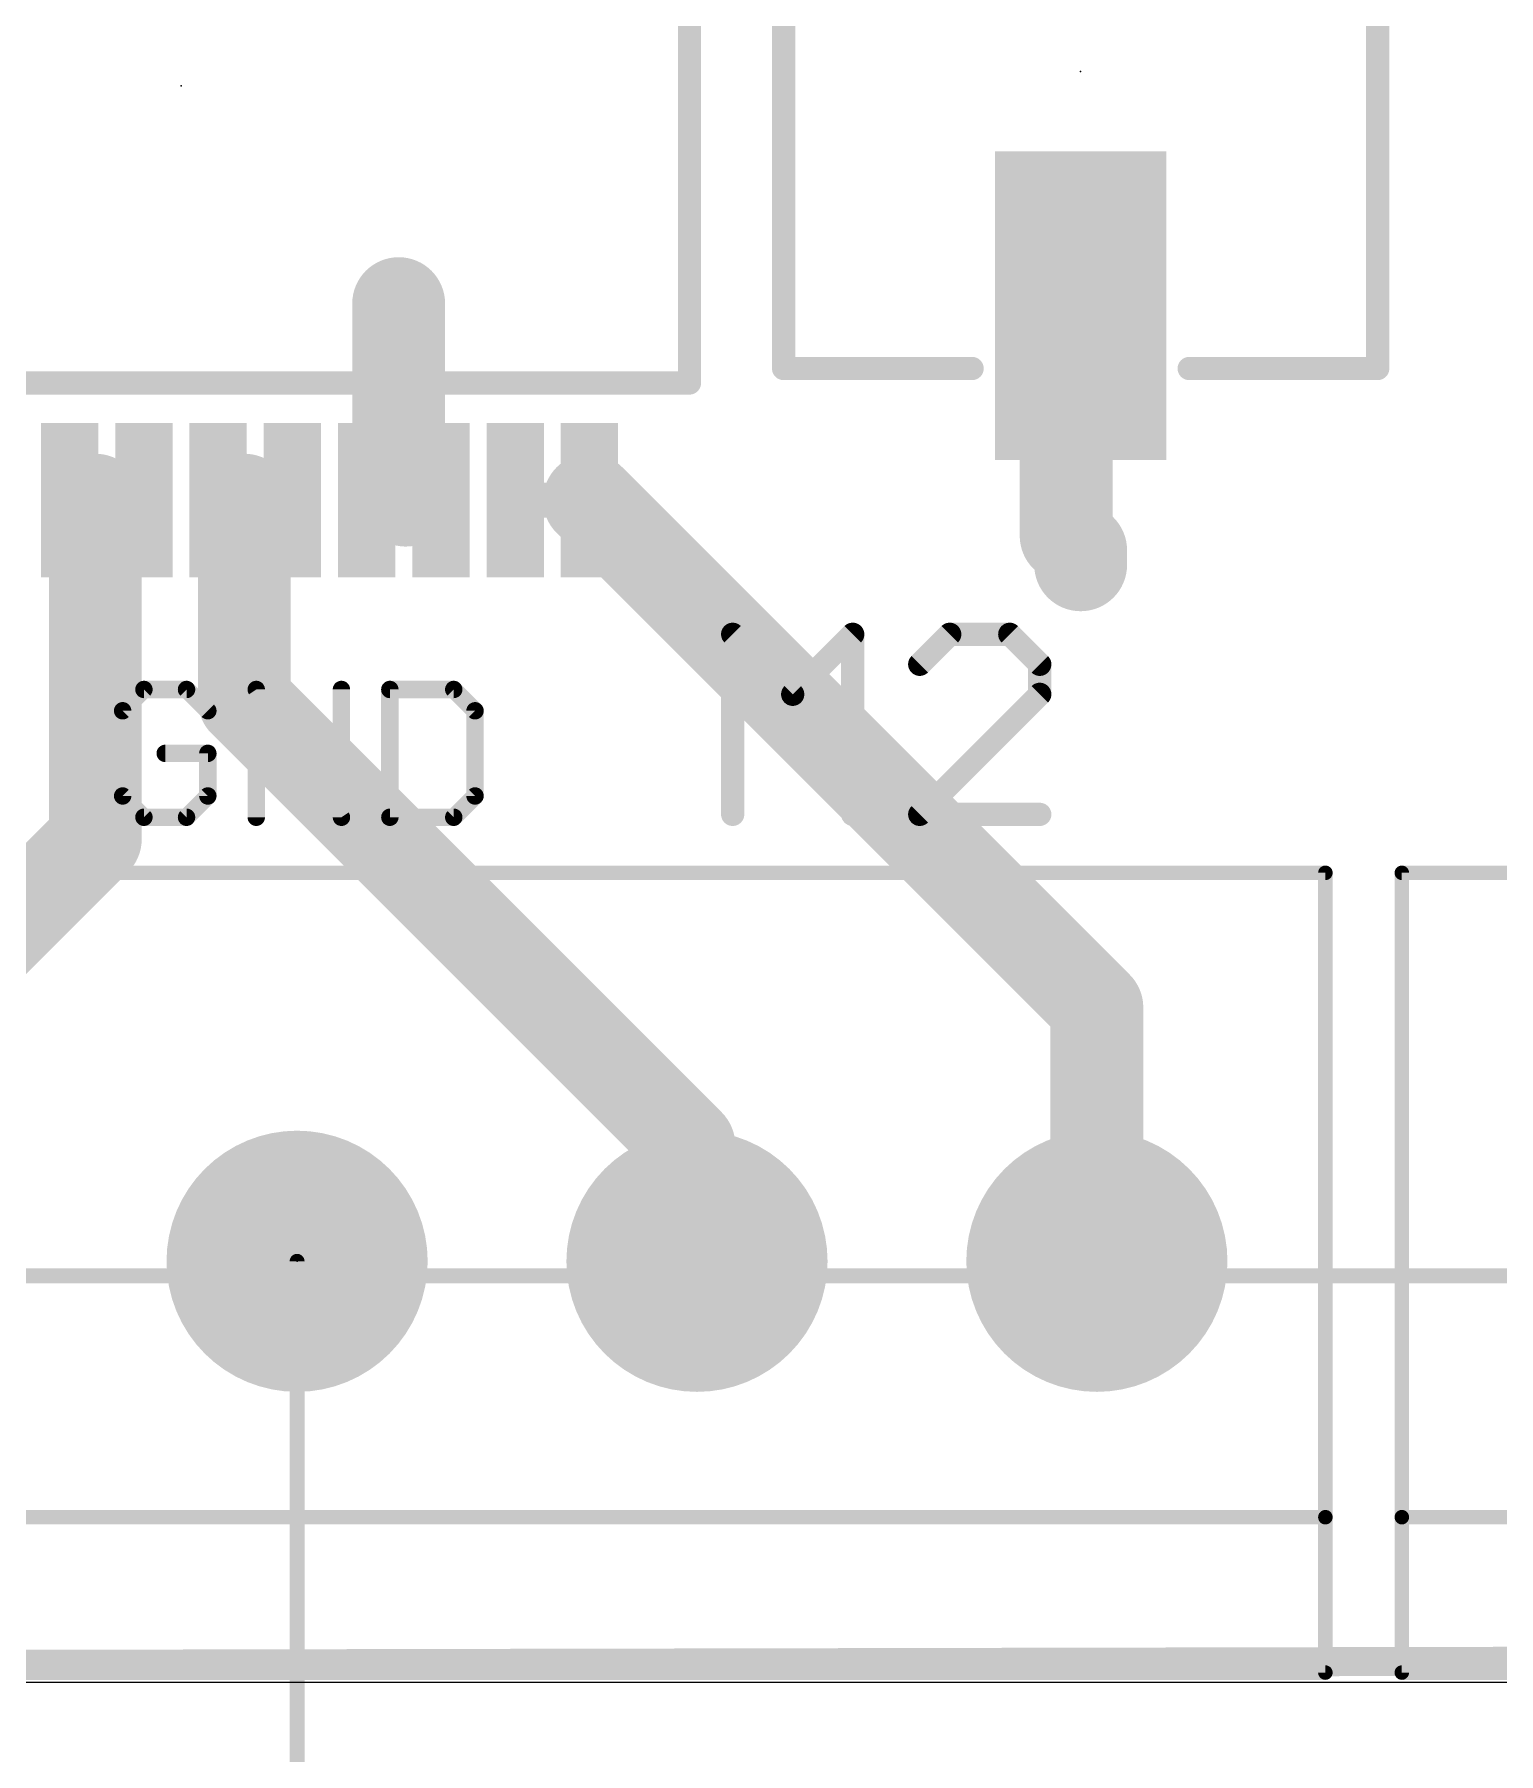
# Model space of a CAD drawing. Extents: x -5.3 to 82.2, y -21.4 to 68.5.
# Drawn here: x 13.7 to 26.52, y -1.9 to 13.15 of the extents above; entities that cross this region are included whole.
import ezdxf

# ---------------------------------------------------------------- set-up
doc = ezdxf.new("R2010")
doc.units = 0
for name, color, linetype in [('1', 12, 'CONTINUOUS'), ('16', 132, 'CONTINUOUS'), ('17', 110, 'CONTINUOUS'), ('18', 110, 'CONTINUOUS'), ('20', 40, 'CONTINUOUS'), ('21', 40, 'CONTINUOUS'), ('23', 40, 'CONTINUOUS'), ('29', 253, 'CONTINUOUS'), ('47', 253, 'CONTINUOUS')]:
    doc.layers.add(name, color=color, linetype=linetype)

# ---------------------------------------------------------------- blocks, each defined once
blk = doc.blocks.new('RECT')
blk.add_solid([(-0.5, -0.5), (0.5, -0.5), (-0.5, 0.5), (0.5, 0.5)])
blk = doc.blocks.new('ROUNDP')
at = {"const_width": 0.5}
blk.add_lwpolyline([(0, -0.25, 1), (0, 0.25, 1), (0, -0.25)], format="xyb", dxfattribs=at)
blk = doc.blocks.new('ROUNDV')
at = {"const_width": 0.5}
blk.add_lwpolyline([(0, -0.25, 1), (0, 0.25, 1), (0, -0.25)], format="xyb", dxfattribs=at)

msp = doc.modelspace()

# ---------------------------------------------------------------- linework, layer by layer
at = {"layer": '1'}
for points, const_width in [([(16.891, 9.1383), (16.891, 10.795)], 0.8128), ([(22.86, 10.777), (22.733, 10.65)], 0.8128), ([(22.733, 10.65), (22.733, 8.763)], 0.8128), ([(14.2357, 9.075), (14.2357, 6.1077)], 0.8128), ([(15.5399, 9.075), (15.5399, 7.3201)], 0.8128), ([(16.9543, 9.075), (16.891, 9.1383)], 0.8128), ([(18.561, 9.075), (23.002, 4.634)], 0.8128), ([(14.011, 9.075), (14.2357, 9.075)], 0.3048), ([(14.2357, 9.075), (14.661, 9.075)], 0.3048), ([(15.5399, 9.075), (15.311, 9.075)], 0.3048), ([(15.961, 9.075), (15.5399, 9.075)], 0.3048), ([(16.611, 9.075), (16.9543, 9.075)], 0.3048), ([(16.9543, 9.075), (17.261, 9.075)], 0.3048), ([(18.561, 9.075), (17.911, 9.075)], 0.3048), ([(15.5399, 7.3201), (19.431, 3.429)], 0.8128), ([(14.2357, 6.1077), (12.446, 4.318)], 0.8128), ([(23.002, 4.634), (23.002, 2.413)], 0.8128), ([(19.431, 3.429), (19.431, 2.484)], 0.8128), ([(19.431, 2.484), (19.502, 2.413)], 0.8128)]:
    msp.add_lwpolyline(points, dxfattribs=dict(at, const_width=const_width))
for points, const_width in [([(17.0942, 10.795, 1), (16.6878, 10.795)], 0.4064), ([(23.0037, 10.6333, 1), (22.7163, 10.9207)], 0.4064), ([(22.9362, 10.65, 1), (22.5298, 10.65)], 0.4064), ([(22.5893, 10.7937, 1), (22.8767, 10.5063)], 0.4064), ([(14.4389, 9.075, 1), (14.0325, 9.075)], 0.4064), ([(15.7431, 9.075, 1), (15.3367, 9.075)], 0.4064), ([(17.0347, 9.282, 1), (16.7473, 8.9946)], 0.4064), ([(18.7047, 9.2187, 1), (18.4173, 8.9313)], 0.4064), ([(16.6878, 9.1383, 1), (17.0942, 9.1383)], 0.4064), ([(16.8106, 8.9313, 1), (17.098, 9.2187)], 0.4064), ([(14.011, 9.1512, 1), (14.011, 8.9988)], 0.1524), ([(14.2357, 9.1512, 1), (14.2357, 8.9988)], 0.1524), ([(14.2357, 8.9988, 1), (14.2357, 9.1512)], 0.1524), ([(14.661, 8.9988, 1), (14.661, 9.1512)], 0.1524), ([(15.311, 9.1512, 1), (15.311, 8.9988)], 0.1524), ([(15.5399, 9.1512, 1), (15.5399, 8.9988)], 0.1524), ([(15.5399, 8.9988, 1), (15.5399, 9.1512)], 0.1524), ([(15.961, 8.9988, 1), (15.961, 9.1512)], 0.1524), ([(16.611, 9.1512, 1), (16.611, 8.9988)], 0.1524), ([(16.9543, 9.1512, 1), (16.9543, 8.9988)], 0.1524), ([(16.9543, 8.9988, 1), (16.9543, 9.1512)], 0.1524), ([(17.261, 8.9988, 1), (17.261, 9.1512)], 0.1524), ([(17.911, 9.1512, 1), (17.911, 8.9988)], 0.1524), ([(18.561, 8.9988, 1), (18.561, 9.1512)], 0.1524), ([(22.5298, 8.763, 1), (22.9362, 8.763)], 0.4064), ([(15.6836, 7.4638, 1), (15.3962, 7.1764)], 0.4064), ([(15.3367, 7.3201, 1), (15.7431, 7.3201)], 0.4064), ([(14.3794, 5.9641, 1), (14.0921, 6.2514)], 0.4064), ([(14.0325, 6.1077, 1), (14.4389, 6.1077)], 0.4064), ([(23.2052, 4.634, 1), (22.7988, 4.634)], 0.4064), ([(22.8583, 4.4903, 1), (23.1457, 4.7777)], 0.4064), ([(19.6342, 3.429, 1), (19.2278, 3.429)], 0.4064), ([(19.2873, 3.2853, 1), (19.5747, 3.5727)], 0.4064), ([(19.5747, 2.6277, 1), (19.2873, 2.3403)], 0.4064), ([(19.3583, 2.2693, 1), (19.6457, 2.5567)], 0.4064), ([(19.2278, 2.484, 1), (19.6342, 2.484)], 0.4064), ([(22.7988, 2.413, 1), (23.2052, 2.413)], 0.4064)]:
    msp.add_lwpolyline(points, format="xyb", dxfattribs=dict(at, const_width=const_width))
at = {"layer": '16'}
for points, const_width in [([(16.891, 10.795), (16.891, 10.668)], 0.8128), ([(22.733, 8.763), (22.86, 8.636)], 0.8128), ([(22.86, 8.636), (22.86, 8.509)], 0.8128), ([(62.143, -1.016), (-0.254, -1.143)], 0.254)]:
    msp.add_lwpolyline(points, dxfattribs=dict(at, const_width=const_width))
at = {"layer": '16', "const_width": 0.4064}
for points in [[(17.0942, 10.795, 1), (16.6878, 10.795)], [(16.6878, 10.668, 1), (17.0942, 10.668)], [(22.8767, 8.9067, 1), (22.5893, 8.6193)], [(23.0632, 8.636, 1), (22.6568, 8.636)], [(22.7163, 8.4923, 1), (23.0037, 8.7797)], [(22.6568, 8.509, 1), (23.0632, 8.509)]]:
    msp.add_lwpolyline(points, format="xyb", dxfattribs=at)
at = {"layer": '20'}
msp.add_line((3, -1.27), (62, -1.27), dxfattribs=at)
at = {"layer": '21'}
for points, const_width in [([(19.436, 10.1), (19.436, 15.3)], 0.2032), ([(20.26, 10.227), (20.26, 14.077)], 0.2032), ([(25.46, 14.077), (25.46, 10.227)], 0.2032), ([(21.91, 10.227), (20.26, 10.227)], 0.2032), ([(25.46, 10.227), (23.81, 10.227)], 0.2032), ([(10.536, 10.1), (19.436, 10.1)], 0.2032), ([(19.8143, 6.3246), (19.8143, 7.9007)], 0.2032), ([(19.8143, 7.9007), (20.3397, 7.3754)], 0.2032), ([(20.3397, 7.3754), (20.865, 7.9007)], 0.2032), ([(20.865, 7.9007), (20.865, 6.3246)], 0.2032), ([(21.7141, 7.9007), (21.4514, 7.6381)], 0.2032), ([(22.2395, 7.9007), (21.7141, 7.9007)], 0.2032), ([(22.5022, 7.6381), (22.2395, 7.9007)], 0.2032), ([(22.5022, 7.3754), (22.5022, 7.6381)], 0.2032), ([(14.6614, 7.4178), (14.475, 7.2313)], 0.1524), ([(15.0343, 7.4178), (14.6614, 7.4178)], 0.1524), ([(15.2207, 7.2313), (15.0343, 7.4178)], 0.1524), ([(15.6444, 6.2992), (15.6444, 7.4178)], 0.1524), ([(15.6444, 7.4178), (16.3901, 6.2992)], 0.1524), ([(16.3901, 6.2992), (16.3901, 7.4178)], 0.1524), ([(16.8138, 7.4178), (16.8138, 6.2992)], 0.1524), ([(17.3731, 7.4178), (16.8138, 7.4178)], 0.1524), ([(17.5595, 7.2313), (17.3731, 7.4178)], 0.1524), ([(21.4514, 6.3246), (22.5022, 7.3754)], 0.2032), ([(14.475, 7.2313), (14.475, 6.4856)], 0.1524), ([(17.5595, 6.4856), (17.5595, 7.2313)], 0.1524), ([(15.2207, 6.8585), (14.8479, 6.8585)], 0.1524), ([(15.2207, 6.4856), (15.2207, 6.8585)], 0.1524), ([(14.475, 6.4856), (14.6614, 6.2992)], 0.1524), ([(15.0343, 6.2992), (15.2207, 6.4856)], 0.1524), ([(17.3731, 6.2992), (17.5595, 6.4856)], 0.1524), ([(14.6614, 6.2992), (15.0343, 6.2992)], 0.1524), ([(16.8138, 6.2992), (17.3731, 6.2992)], 0.1524), ([(22.5022, 6.3246), (21.4514, 6.3246)], 0.2032), ([(25.002, 5.813), (7.002, 5.813)], 0.127), ([(25.002, 0.173), (25.002, 5.813)], 0.127), ([(25.671, 5.813), (25.671, 0.173)], 0.127), ([(43.671, 5.813), (25.671, 5.813)], 0.127), ([(7.002, 0.173), (25.002, 0.173)], 0.127), ([(25.002, -1.187), (25.002, 0.173)], 0.127), ([(25.671, 0.173), (25.671, -1.187)], 0.127), ([(25.671, 0.173), (43.671, 0.173)], 0.127), ([(7.002, -1.187), (25.002, -1.187)], 0.127), ([(25.671, -1.187), (43.671, -1.187)], 0.127)]:
    msp.add_lwpolyline(points, dxfattribs=dict(at, const_width=const_width))
for points, const_width in [([(20.26, 10.2778, 1), (20.26, 10.1762)], 0.1016), ([(20.2092, 10.227, 1), (20.3108, 10.227)], 0.1016), ([(21.91, 10.1762, 1), (21.91, 10.2778)], 0.1016), ([(23.81, 10.2778, 1), (23.81, 10.1762)], 0.1016), ([(25.4092, 10.227, 1), (25.5108, 10.227)], 0.1016), ([(25.46, 10.1762, 1), (25.46, 10.2778)], 0.1016), ([(19.3852, 10.1, 1), (19.4868, 10.1)], 0.1016), ([(19.436, 10.0492, 1), (19.436, 10.1508)], 0.1016), ([(19.8502, 7.9367, 1), (19.7784, 7.8648)], 0.1016), ([(19.8651, 7.9007, 1), (19.7635, 7.9007)], 0.1016), ([(20.9158, 7.9007, 1), (20.8142, 7.9007)], 0.1016), ([(20.901, 7.8648, 1), (20.8291, 7.9367)], 0.1016), ([(21.7141, 7.9515, 1), (21.7141, 7.8499)], 0.1016), ([(21.7501, 7.8648, 1), (21.6782, 7.9367)], 0.1016), ([(22.2754, 7.9367, 1), (22.2036, 7.8648)], 0.1016), ([(22.2395, 7.8499, 1), (22.2395, 7.9515)], 0.1016), ([(21.4155, 7.674, 1), (21.4874, 7.6021)], 0.1016), ([(22.553, 7.6381, 1), (22.4514, 7.6381)], 0.1016), ([(22.4663, 7.6021, 1), (22.5381, 7.674)], 0.1016), ([(14.6614, 7.4559, 1), (14.6614, 7.3797)], 0.0762), ([(14.6884, 7.3908, 1), (14.6345, 7.4447)], 0.0762), ([(15.0612, 7.4447, 1), (15.0073, 7.3908)], 0.0762), ([(15.0343, 7.3797, 1), (15.0343, 7.4559)], 0.0762), ([(15.6825, 7.4178, 1), (15.6063, 7.4178)], 0.0762), ([(15.6761, 7.4389, 1), (15.6127, 7.3966)], 0.0762), ([(16.4282, 7.4178, 1), (16.352, 7.4178)], 0.0762), ([(16.8519, 7.4178, 1), (16.7757, 7.4178)], 0.0762), ([(16.8138, 7.4559, 1), (16.8138, 7.3797)], 0.0762), ([(17.4, 7.4447, 1), (17.3461, 7.3908)], 0.0762), ([(17.3731, 7.3797, 1), (17.3731, 7.4559)], 0.0762), ([(20.3037, 7.4113, 1), (20.3756, 7.3394)], 0.1016), ([(20.3037, 7.3394, 1), (20.3756, 7.4113)], 0.1016), ([(22.4514, 7.3754, 1), (22.553, 7.3754)], 0.1016), ([(22.5381, 7.3394, 1), (22.4663, 7.4113)], 0.1016), ([(14.5131, 7.2313, 1), (14.4369, 7.2313)], 0.0762), ([(14.4481, 7.2583, 1), (14.5019, 7.2044)], 0.0762), ([(15.1938, 7.2044, 1), (15.2476, 7.2583)], 0.0762), ([(17.5976, 7.2313, 1), (17.5214, 7.2313)], 0.0762), ([(17.5326, 7.2044, 1), (17.5864, 7.2583)], 0.0762), ([(14.8479, 6.8966, 1), (14.8479, 6.8204)], 0.0762), ([(15.2588, 6.8585, 1), (15.1826, 6.8585)], 0.0762), ([(15.2207, 6.8204, 1), (15.2207, 6.8966)], 0.0762), ([(14.5019, 6.5126, 1), (14.4481, 6.4587)], 0.0762), ([(14.4369, 6.4856, 1), (14.5131, 6.4856)], 0.0762), ([(15.1826, 6.4856, 1), (15.2588, 6.4856)], 0.0762), ([(15.2476, 6.4587, 1), (15.1938, 6.5126)], 0.0762), ([(17.5214, 6.4856, 1), (17.5976, 6.4856)], 0.0762), ([(17.5864, 6.4587, 1), (17.5326, 6.5126)], 0.0762), ([(14.6614, 6.3373, 1), (14.6614, 6.2611)], 0.0762), ([(14.6345, 6.2723, 1), (14.6884, 6.3261)], 0.0762), ([(15.0073, 6.3261, 1), (15.0612, 6.2723)], 0.0762), ([(15.0343, 6.2611, 1), (15.0343, 6.3373)], 0.0762), ([(15.6063, 6.2992, 1), (15.6825, 6.2992)], 0.0762), ([(16.352, 6.2992, 1), (16.4282, 6.2992)], 0.0762), ([(16.3584, 6.2781, 1), (16.4218, 6.3203)], 0.0762), ([(16.8138, 6.3373, 1), (16.8138, 6.2611)], 0.0762), ([(16.7757, 6.2992, 1), (16.8519, 6.2992)], 0.0762), ([(17.3461, 6.3261, 1), (17.4, 6.2723)], 0.0762), ([(17.3731, 6.2611, 1), (17.3731, 6.3373)], 0.0762), ([(19.7635, 6.3246, 1), (19.8651, 6.3246)], 0.1016), ([(20.8142, 6.3246, 1), (20.9158, 6.3246)], 0.1016), ([(21.4514, 6.3754, 1), (21.4514, 6.2738)], 0.1016), ([(21.4155, 6.3605, 1), (21.4874, 6.2887)], 0.1016), ([(22.5022, 6.2738, 1), (22.5022, 6.3754)], 0.1016), ([(25.0338, 5.813, 1), (24.9703, 5.813)], 0.0635), ([(25.002, 5.7813, 1), (25.002, 5.8448)], 0.0635), ([(25.671, 5.8448, 1), (25.671, 5.7813)], 0.0635), ([(25.7028, 5.813, 1), (25.6393, 5.813)], 0.0635), ([(25.0338, 0.173, 1), (24.9703, 0.173)], 0.0635), ([(24.9703, 0.173, 1), (25.0338, 0.173)], 0.0635), ([(25.002, 0.1413, 1), (25.002, 0.2048)], 0.0635), ([(25.671, 0.2048, 1), (25.671, 0.1413)], 0.0635), ([(25.7028, 0.173, 1), (25.6393, 0.173)], 0.0635), ([(25.6393, 0.173, 1), (25.7028, 0.173)], 0.0635), ([(24.9703, -1.187, 1), (25.0338, -1.187)], 0.0635), ([(25.002, -1.2188, 1), (25.002, -1.1553)], 0.0635), ([(25.671, -1.1553, 1), (25.671, -1.2188)], 0.0635), ([(25.6393, -1.187, 1), (25.7028, -1.187)], 0.0635)]:
    msp.add_lwpolyline(points, format="xyb", dxfattribs=dict(at, const_width=const_width))
at = {"layer": '23'}
for p in [(22.86, 12.827), (14.986, 12.7), (16.002, 2.413)]:
    msp.add_point(p, dxfattribs=at)
at = {"layer": '47', "const_width": 0.13}
for points in [[(16.002, 2.413), (16.002, -9.189)], [(3.556, 2.286), (73.07, 2.286)]]:
    msp.add_lwpolyline(points, dxfattribs=at)
at = {"layer": '47', "const_width": 0.065}
msp.add_lwpolyline([(16.0345, 2.413, 1), (15.9695, 2.413)], format="xyb", dxfattribs=at)

# ---------------------------------------------------------------- block references
at = {"layer": '1', "xscale": 2.6, "yscale": 1.4, "rotation": 90}
msp.add_blockref('RECT', (22.86, 10.777), dxfattribs=at)
at = {"layer": '1', "xscale": 0.4, "yscale": 1.25}
for p in [(14.011, 9.075), (14.661, 9.075), (15.311, 9.075), (15.961, 9.075), (16.611, 9.075), (17.261, 9.075), (17.911, 9.075), (18.561, 9.075)]:
    msp.add_blockref('RECT', p, dxfattribs=at)
at = {"layer": '17', "xscale": 2.1844, "yscale": 2.1844}
for p in [(16.002, 2.413), (16.002, 2.413), (19.502, 2.413), (19.502, 2.413), (23.002, 2.413), (23.002, 2.413)]:
    msp.add_blockref('ROUNDP', p, dxfattribs=at)
at = {"layer": '18', "xscale": 0.8001, "yscale": 0.8001}
for p in [(16.891, 10.795), (16.891, 10.795), (22.733, 8.763), (22.733, 8.763)]:
    msp.add_blockref('ROUNDV', p, dxfattribs=at)
at = {"layer": '29', "xscale": 2.7016, "yscale": 1.5016, "rotation": 90}
msp.add_blockref('RECT', (22.86, 10.777), dxfattribs=at)
at = {"layer": '29'}
for name, p, xscale, yscale in [('RECT', (14.011, 9.075), 0.5016, 1.3516), ('RECT', (14.661, 9.075), 0.5016, 1.3516), ('RECT', (15.311, 9.075), 0.5016, 1.3516), ('RECT', (15.961, 9.075), 0.5016, 1.3516), ('RECT', (16.611, 9.075), 0.5016, 1.3516), ('RECT', (17.261, 9.075), 0.5016, 1.3516), ('RECT', (17.911, 9.075), 0.5016, 1.3516), ('RECT', (18.561, 9.075), 0.5016, 1.3516), ('ROUNDP', (16.002, 2.413), 2.286, 2.286), ('ROUNDP', (19.502, 2.413), 2.286, 2.286), ('ROUNDP', (23.002, 2.413), 2.286, 2.286)]:
    msp.add_blockref(name, p, dxfattribs=dict(at, xscale=xscale, yscale=yscale))

doc.saveas('drawing.dxf')
